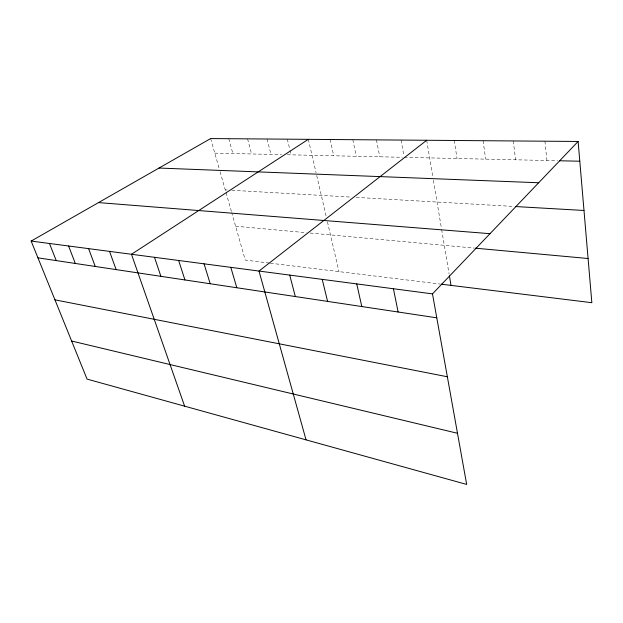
<?xml version="1.0" encoding="UTF-8"?>
<svg xmlns="http://www.w3.org/2000/svg" width="623" height="623" viewBox="0 0 623 623"><rect width="100%" height="100%" fill="white"/><g stroke="black" fill="none" stroke-linecap="round" stroke-linejoin="round"><path stroke-width="0.47" stroke-dasharray="3.12 2.34" d="M214.787 153.149L281.534 154.629M287.281 154.753L402.302 157.292M404.179 157.339L557.562 160.726M225.253 189.883L227.138 189.992M231.842 190.264L351.395 197.125M356.224 197.405L512.729 206.384M235.603 226.219L306.407 232.706M310.137 233.049L474.422 248.094M269.416 263.07L245.252 260.095L231.764 212.731M270.366 263.186L440.391 284.08M210.636 138.571L219.28 168.926M220.075 171.707L225.775 191.72M226.04 192.639L231.507 211.836M228.781 138.711L232.862 153.554M247.58 138.859L251.583 153.967M267.08 139.015L270.989 154.395M287.304 139.17L289.773 149.31M289.999 150.229L291.12 154.839M308.307 139.334L316.071 172.805M316.71 175.569L326.374 217.232M327.449 221.889L338.982 271.62M330.135 139.505L333.718 155.781M352.828 139.684L356.278 156.28M376.448 139.871L379.75 156.794M401.048 140.066L403.852 155.516M426.693 140.268L432.915 177.446M433.382 180.242L441.489 228.602M441.645 229.537L449.105 274.081M454.268 140.487L457.017 158.499M483.113 140.712L485.629 159.138M513.297 140.946L515.571 159.799M544.93 141.195L546.924 160.485"/><path stroke-width="0.93" d="M432.487 293.885L466.666 484.429L87.049 379.096L31.15 241.07L432.487 293.885L578.113 141.46L591.85 302.7L441.357 284.197M426.693 140.268L259.012 271.06L306.041 439.861M308.307 139.334L131.469 254.27L184.618 406.173M31.15 241.07L210.636 138.571L578.113 141.46M559.493 160.765L579.795 161.217M159.021 168.046L538.661 182.749M515.564 206.548L583.992 210.473M98.527 202.592L490.013 233.68M475.372 248.18L588.089 258.506M37.941 257.844L436.778 317.816M54.949 299.842L447.353 376.759M71.629 341.015L457.492 433.273M49.466 243.476L56.226 260.593M68.592 245.999L75.313 263.467M88.598 248.632L95.257 266.465M109.531 251.388L116.127 269.603M154.481 257.299L160.898 276.332M178.645 260.484L184.945 279.953M204.056 263.825L210.224 283.753M230.806 267.345L236.818 287.748M289.718 275.093L295.318 296.548M322.239 279.377L327.581 301.4M356.745 283.917L361.792 306.539M393.425 288.745L398.12 311.998M449.424 275.966L451.005 285.389"/></g></svg>
